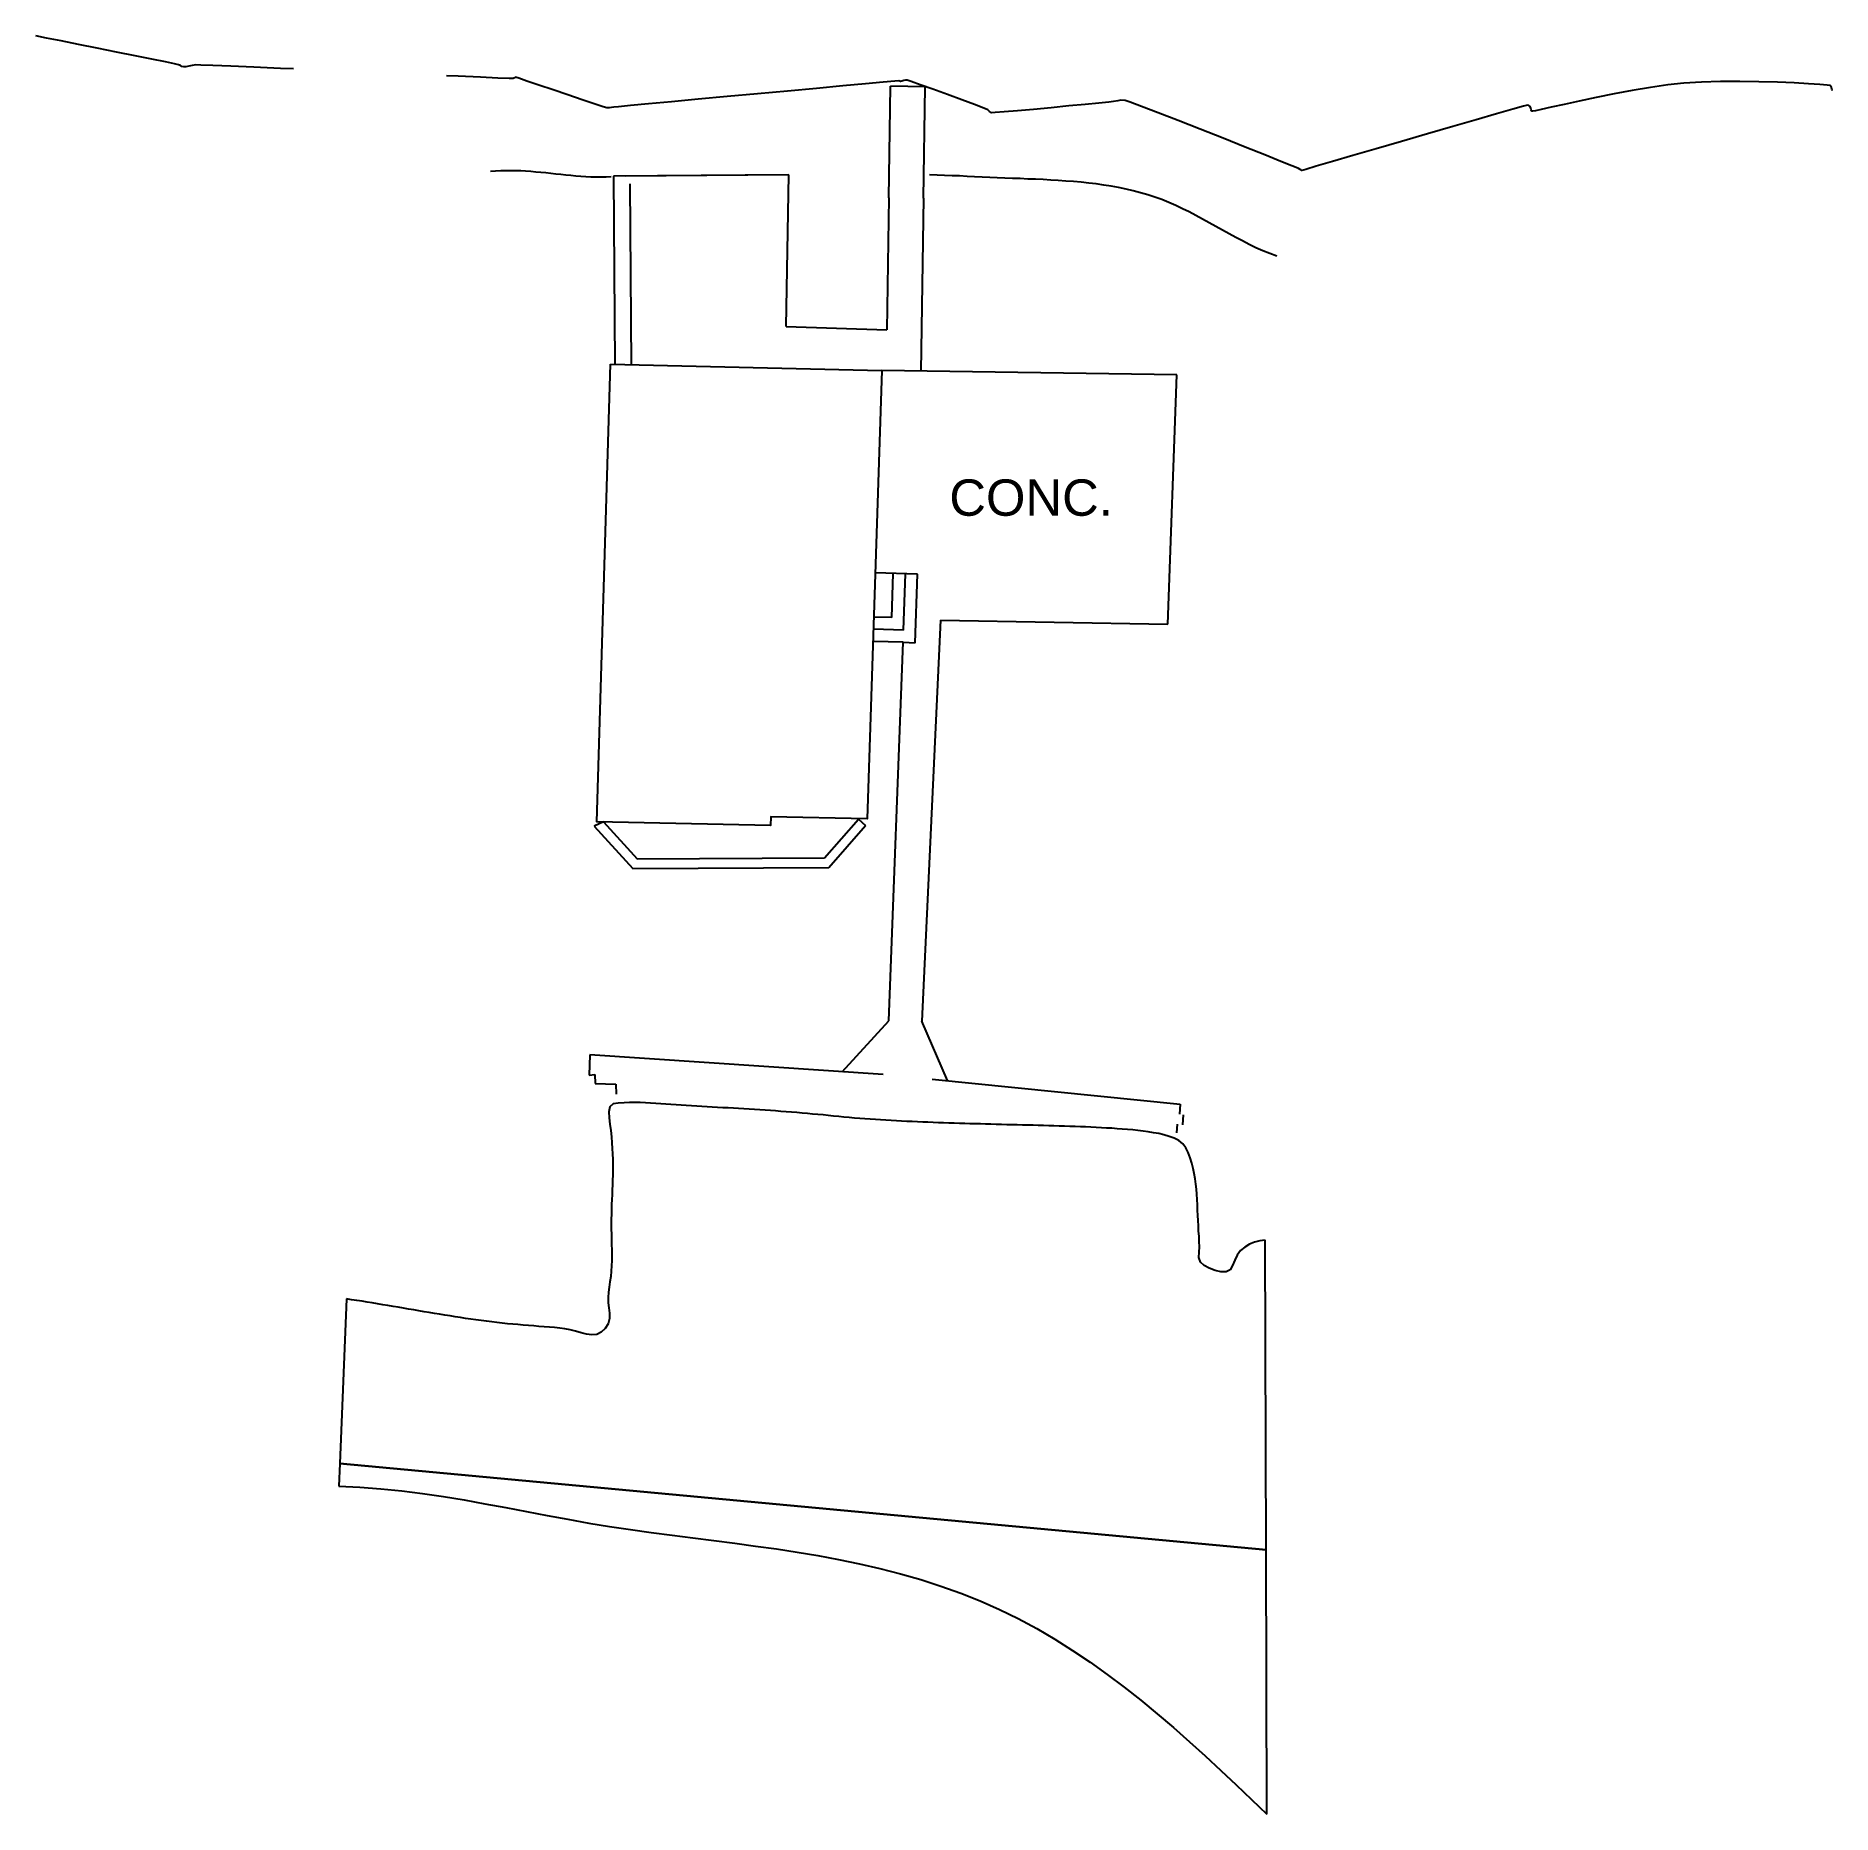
# Model space of a CAD drawing. Extents: x 856525 to 856673, y 436877 to 437023.
import ezdxf

# ---------------------------------------------------------------- set-up
doc = ezdxf.new("R2010")
doc.units = 0
doc.header["$LTSCALE"] = 40
doc.layers.get('0').update_dxf_attribs({"linetype": 'CONTINUOUS'})
for name, color, linetype in [('OHW', 5, 'CONTINUOUS'), ('RIP_RAP', 7, 'CONTINUOUS'), ('STANDARD', 7, 'CONTINUOUS')]:
    doc.layers.add(name, color=color, linetype=linetype)
doc.styles.add('STYLE1', font='arial.ttf', dxfattribs={"height": 3})

msp = doc.modelspace()

# ---------------------------------------------------------------- linework, layer by layer
for p, q in [((856595.03, 437010.09), (856595.17, 437019.3)), ((856598.03, 437019.26), (856595.17, 437019.3)), ((856597.89, 437010.06), (856598.03, 437019.26)), ((856586.76, 437011.98), (856572.29, 437011.88)), ((856572.29, 437011.88), (856572.4, 436996.34)), ((856586.76, 437011.98), (856573.26, 437011.88)), ((856573.78, 436996.31), (856573.68, 437011.23)), ((856586.55, 436999.46), (856586.76, 437011.98)), ((856595.03, 437010.09), (856594.87, 436999.19)), ((856597.89, 437010.06), (856597.68, 436995.78)), ((856586.55, 436999.46), (856594.87, 436999.19)), ((856594.44, 436995.83), (856593.25, 436958.81)), ((856597.39, 436979.01), (856593.9, 436979.12)), ((856595.27, 436975.43), (856595.39, 436979.07)), ((856596.24, 436974.39), (856596.39, 436979.04)), ((856597.2, 436973.36), (856597.39, 436979.01)), ((856595.27, 436975.43), (856593.79, 436975.47)), ((856596.24, 436974.39), (856593.75, 436974.47)), ((856596.2, 436973.4), (856593.72, 436973.47)), ((856596.2, 436973.4), (856597.2, 436973.36)), ((856571.46, 436958.56), (856570.69, 436958.22)), ((856570.69, 436958.22), (856573.89, 436954.71)), ((856571.46, 436958.56), (856574.24, 436955.51)), ((856589.71, 436955.61), (856592.51, 436958.8)), ((856590.07, 436954.81), (856593.11, 436958.28)), ((856592.51, 436958.8), (856593.11, 436958.28)), ((856573.89, 436954.71), (856590.07, 436954.81)), ((856574.24, 436955.51), (856589.71, 436955.61)), ((856570.33, 436939.34), (856570.29, 436937.67)), ((856594.57, 436937.7), (856570.33, 436939.34)), ((856570.29, 436937.67), (856570.76, 436937.7)), ((856570.76, 436937.7), (856570.79, 436936.96)), ((856570.79, 436936.96), (856572.48, 436936.92)), ((856572.48, 436936.92), (856572.51, 436936.09)), ((856598.6, 436937.33), (856619.09, 436935.27)), ((856619.09, 436935.27), (856619.02, 436934.43)), ((856619.29, 436933.56), (856619.35, 436934.39)), ((856618.81, 436932.9), (856618.87, 436933.6))]:
    msp.add_line(p, q)
at = {"color": 252}
for p, q in [((856618.81, 436995.47), (856594.44, 436995.83)), ((856618.07, 436974.89), (856618.81, 436995.47)), ((856599.3, 436975.23), (856597.76, 436942.12)), ((856599.3, 436975.23), (856618.07, 436974.89)), ((856595.03, 436942.15), (856596.2, 436973.4)), ((856591.18, 436937.93), (856595.03, 436942.15)), ((856599.87, 436937.22), (856597.76, 436942.12))]:
    msp.add_line(p, q, dxfattribs=at)
msp.add_lwpolyline([(856572.05, 436996.35), (856594.44, 436995.83), (856593.25, 436958.81), (856585.28, 436958.98), (856585.26, 436958.26), (856570.92, 436958.56)], close=True)
at = {"layer": 'OHW', "color": 5, "flags": 128}
for points in [[(856545.86, 437020.73), (856544.79, 437020.77), (856542.6, 437020.87), (856540.71, 437020.95), (856539.22, 437021.01), (856538.23, 437021.05), (856537.82, 437021.06), (856537.5, 437021.02), (856537.22, 437020.96), (856536.99, 437020.91), (856536.81, 437020.9), (856536.65, 437020.94), (856536.53, 437021.01), (856536.38, 437021.08), (856536.06, 437021.15), (856535.29, 437021.31), (856534.18, 437021.53), (856532.8, 437021.81), (856531.27, 437022.12), (856529.67, 437022.44), (856528.11, 437022.75), (856526.68, 437023.04), (856525.48, 437023.28), (856524.61, 437023.45)], [(856672.9, 437018.96), (856672.9, 437018.99), (856672.88, 437019.06), (856672.85, 437019.2), (856672.75, 437019.35), (856672.5, 437019.39), (856671.89, 437019.44), (856670.95, 437019.5), (856669.77, 437019.57), (856668.39, 437019.63), (856666.87, 437019.67), (856665.28, 437019.69), (856663.68, 437019.68), (856662.12, 437019.64), (856660.67, 437019.55), (856659.35, 437019.41), (856657.91, 437019.2), (856656.41, 437018.95), (856654.9, 437018.67), (856653.42, 437018.37), (856652.03, 437018.07), (856650.78, 437017.8), (856649.71, 437017.56), (856648.88, 437017.38), (856648.41, 437017.28), (856648.2, 437017.24), (856648.13, 437017.23), (856648.11, 437017.23), (856648.08, 437017.26), (856648.05, 437017.34), (856648.02, 437017.49), (856647.99, 437017.64), (856647.88, 437017.71), (856647.75, 437017.74), (856647.42, 437017.65), (856646.54, 437017.4), (856645.2, 437017.02), (856643.52, 437016.53), (856641.58, 437015.97), (856639.49, 437015.36), (856637.35, 437014.74), (856635.26, 437014.13), (856633.33, 437013.57), (856631.65, 437013.08), (856630.32, 437012.7), (856629.45, 437012.44), (856629.13, 437012.35), (856629.05, 437012.41), (856628.98, 437012.44), (856628.84, 437012.52), (856628.66, 437012.6), (856628.3, 437012.74), (856627.4, 437013.1), (856626.07, 437013.63), (856624.44, 437014.28), (856622.63, 437015), (856620.74, 437015.75), (856618.92, 437016.46), (856617.26, 437017.11), (856615.9, 437017.64), (856614.95, 437017.99), (856614.53, 437018.13), (856614.19, 437018.14), (856613.92, 437018.09), (856613.57, 437018.03), (856613.18, 437017.99), (856612.37, 437017.91), (856611.23, 437017.8), (856609.88, 437017.67), (856608.43, 437017.53), (856606.98, 437017.39), (856605.65, 437017.27), (856604.56, 437017.18), (856603.8, 437017.12), (856603.49, 437017.1), (856603.34, 437017.22), (856603.2, 437017.36), (856602.87, 437017.49), (856602.11, 437017.78), (856601.06, 437018.17), (856599.86, 437018.61), (856598.66, 437019.05), (856597.61, 437019.43), (856596.86, 437019.7), (856596.55, 437019.81), (856596.41, 437019.8), (856596.27, 437019.77), (856596.11, 437019.72), (856596, 437019.68), (856595.93, 437019.71), (856595.85, 437019.74), (856595.51, 437019.71), (856594.55, 437019.63), (856593.09, 437019.49), (856591.22, 437019.32), (856589.04, 437019.12), (856586.65, 437018.9), (856584.17, 437018.67), (856581.68, 437018.44), (856579.28, 437018.22), (856577.09, 437018.01), (856575.19, 437017.84), (856573.7, 437017.7), (856572.71, 437017.61), (856572.32, 437017.57), (856572.12, 437017.54), (856571.95, 437017.51), (856571.75, 437017.52), (856571.43, 437017.61), (856570.71, 437017.85), (856569.7, 437018.19), (856568.53, 437018.58), (856567.3, 437019), (856566.14, 437019.4), (856565.15, 437019.73), (856564.47, 437019.96), (856564.21, 437020.04), (856564.11, 437019.99), (856564.01, 437019.93), (856563.68, 437019.94), (856562.74, 437019.98), (856561.31, 437020.04), (856559.46, 437020.12), (856558.51, 437020.16)]]:
    msp.add_lwpolyline(points, dxfattribs=at)
at = {"layer": 'RIP_RAP'}
for points in [[(856572.09, 437011.81), (856571.68, 437011.79), (856571.26, 437011.79), (856570.85, 437011.79), (856570.43, 437011.8), (856570.02, 437011.82), (856569.6, 437011.85), (856569.19, 437011.88), (856568.77, 437011.92), (856568.36, 437011.96), (856567.95, 437012.01), (856567.53, 437012.05), (856567.12, 437012.1), (856566.7, 437012.14), (856566.29, 437012.18), (856565.87, 437012.22), (856565.46, 437012.25), (856565.04, 437012.28), (856564.63, 437012.31), (856564.22, 437012.32), (856563.8, 437012.33), (856563.39, 437012.33), (856562.98, 437012.32), (856562.56, 437012.3), (856562.15, 437012.26)], [(856627.06, 437005.26), (856626.48, 437005.48), (856625.91, 437005.72), (856625.34, 437005.97), (856624.78, 437006.24), (856624.22, 437006.53), (856623.67, 437006.82), (856623.12, 437007.12), (856622.58, 437007.42), (856622.03, 437007.73), (856621.48, 437008.03), (856620.93, 437008.33), (856620.38, 437008.63), (856619.83, 437008.92), (856619.27, 437009.19), (856618.71, 437009.46), (856618.14, 437009.71), (856617.57, 437009.94), (856616.99, 437010.15), (856616.4, 437010.34), (856615.81, 437010.51), (856615.21, 437010.67), (856614.61, 437010.81), (856614, 437010.93), (856613.39, 437011.04), (856612.77, 437011.14), (856612.15, 437011.23), (856611.53, 437011.3), (856610.91, 437011.37), (856610.28, 437011.43), (856609.65, 437011.47), (856609.02, 437011.52), (856608.39, 437011.55), (856607.76, 437011.59), (856607.13, 437011.62), (856606.5, 437011.64), (856605.87, 437011.67), (856605.24, 437011.69), (856604.61, 437011.72), (856603.98, 437011.74), (856603.36, 437011.77), (856602.73, 437011.8), (856602.11, 437011.83), (856601.49, 437011.86), (856600.87, 437011.89), (856600.25, 437011.91), (856599.63, 437011.94), (856599.01, 437011.96), (856598.38, 437011.98)]]:
    msp.add_lwpolyline(points, dxfattribs=at)
at = {"layer": 'STANDARD'}
for points in [[(856626.1, 436924.03), (856625.67, 436923.98), (856625.23, 436923.87), (856624.81, 436923.7), (856624.42, 436923.47), (856624.07, 436923.17), (856623.79, 436922.8), (856623.59, 436922.38), (856623.41, 436921.94), (856623.2, 436921.59), (856622.88, 436921.42), (856622.44, 436921.43), (856621.96, 436921.54), (856621.48, 436921.72), (856621.07, 436921.94), (856620.76, 436922.23), (856620.63, 436922.61), (856620.65, 436923.05), (856620.67, 436923.49), (856620.66, 436923.93), (856620.64, 436924.36), (856620.6, 436924.79), (856620.58, 436925.22), (856620.56, 436925.65), (856620.54, 436926.08), (856620.52, 436926.52), (856620.51, 436926.95), (856620.48, 436927.39), (856620.46, 436927.82), (856620.42, 436928.24), (856620.37, 436928.67), (856620.31, 436929.1), (856620.24, 436929.53), (856620.15, 436929.96), (856620.04, 436930.4), (856619.91, 436930.83), (856619.75, 436931.26), (856619.54, 436931.65), (856619.29, 436931.98), (856618.96, 436932.25), (856618.58, 436932.45), (856618.17, 436932.6), (856617.74, 436932.72), (856617.31, 436932.83), (856616.88, 436932.91), (856616.45, 436932.98), (856616.02, 436933.04), (856615.59, 436933.09), (856615.16, 436933.14), (856614.73, 436933.17), (856614.3, 436933.21), (856613.87, 436933.24), (856613.44, 436933.27), (856613.01, 436933.29), (856612.58, 436933.32), (856612.14, 436933.34), (856611.71, 436933.36), (856611.27, 436933.38), (856610.84, 436933.4), (856610.4, 436933.41), (856609.97, 436933.43), (856609.53, 436933.44), (856609.1, 436933.45), (856608.66, 436933.47), (856608.23, 436933.48), (856607.8, 436933.49), (856607.36, 436933.5), (856606.93, 436933.52), (856606.49, 436933.53), (856606.06, 436933.54), (856605.63, 436933.55), (856605.19, 436933.56), (856604.76, 436933.57), (856604.33, 436933.58), (856603.89, 436933.59), (856603.46, 436933.6), (856603.02, 436933.62), (856602.59, 436933.63), (856602.16, 436933.64), (856601.72, 436933.65), (856601.29, 436933.66), (856600.86, 436933.68), (856600.42, 436933.69), (856599.99, 436933.7), (856599.55, 436933.72), (856599.12, 436933.73), (856598.69, 436933.75), (856598.25, 436933.77), (856597.82, 436933.78), (856597.38, 436933.8), (856596.95, 436933.82), (856596.52, 436933.84), (856596.08, 436933.86), (856595.65, 436933.89), (856595.22, 436933.91), (856594.78, 436933.94), (856594.35, 436933.96), (856593.92, 436933.99), (856593.48, 436934.02), (856593.05, 436934.05), (856592.62, 436934.09), (856592.19, 436934.12), (856591.75, 436934.16), (856591.32, 436934.2), (856590.89, 436934.24), (856590.46, 436934.28), (856590.03, 436934.32), (856589.6, 436934.37), (856589.16, 436934.41), (856588.73, 436934.45), (856588.3, 436934.49), (856587.87, 436934.53), (856587.43, 436934.57), (856586.99, 436934.6), (856586.56, 436934.64), (856586.12, 436934.67), (856585.68, 436934.7), (856585.25, 436934.73), (856584.81, 436934.76), (856584.37, 436934.79), (856583.93, 436934.82), (856583.5, 436934.85), (856583.06, 436934.87), (856582.62, 436934.9), (856582.19, 436934.92), (856581.75, 436934.95), (856581.32, 436934.97), (856580.88, 436935), (856580.45, 436935.02), (856580.02, 436935.05), (856579.59, 436935.07), (856579.16, 436935.1), (856578.73, 436935.12), (856578.3, 436935.15), (856577.88, 436935.18), (856577.46, 436935.21), (856577.04, 436935.24), (856576.62, 436935.27), (856576.2, 436935.3), (856575.78, 436935.33), (856575.36, 436935.35), (856574.94, 436935.37), (856574.5, 436935.39), (856574.07, 436935.39), (856573.62, 436935.39), (856573.16, 436935.38), (856572.69, 436935.35), (856572.26, 436935.28), (856571.99, 436935.04), (856571.91, 436934.64), (856571.93, 436934.14), (856572, 436933.6), (856572.07, 436933.08), (856572.12, 436932.57), (856572.16, 436932.08), (856572.19, 436931.61), (856572.21, 436931.15), (856572.23, 436930.7), (856572.23, 436930.26), (856572.23, 436929.83), (856572.23, 436929.41), (856572.22, 436929), (856572.2, 436928.59), (856572.19, 436928.18), (856572.17, 436927.78), (856572.16, 436927.38), (856572.14, 436926.99), (856572.13, 436926.59), (856572.12, 436926.18), (856572.11, 436925.78), (856572.11, 436925.37), (856572.11, 436924.95), (856572.12, 436924.53), (856572.13, 436924.1), (856572.14, 436923.67), (856572.15, 436923.23), (856572.15, 436922.8), (856572.15, 436922.36), (856572.13, 436921.91), (856572.1, 436921.47), (856572.06, 436921.03), (856572, 436920.6), (856571.93, 436920.16), (856571.87, 436919.73), (856571.84, 436919.29), (856571.84, 436918.87), (856571.9, 436918.44), (856571.97, 436918.01), (856571.97, 436917.57), (856571.84, 436917.13), (856571.6, 436916.74), (856571.28, 436916.43), (856570.91, 436916.26), (856570.5, 436916.22), (856570.06, 436916.27), (856569.61, 436916.39), (856569.16, 436916.52), (856568.71, 436916.63), (856568.28, 436916.72), (856567.85, 436916.77), (856567.43, 436916.82), (856567, 436916.85), (856566.57, 436916.89), (856566.14, 436916.92), (856565.71, 436916.95), (856565.27, 436916.99), (856564.84, 436917.02), (856564.4, 436917.06), (856563.97, 436917.1), (856563.53, 436917.14), (856563.1, 436917.19), (856562.67, 436917.24), (856562.24, 436917.29), (856561.8, 436917.34), (856561.37, 436917.4), (856560.94, 436917.46), (856560.51, 436917.52), (856560.08, 436917.58), (856559.65, 436917.65), (856559.22, 436917.71), (856558.8, 436917.78), (856558.37, 436917.85), (856557.94, 436917.92), (856557.51, 436917.99), (856557.08, 436918.06), (856556.66, 436918.13), (856556.23, 436918.21), (856555.8, 436918.28), (856555.37, 436918.35), (856554.95, 436918.42), (856554.52, 436918.5), (856554.09, 436918.57), (856553.67, 436918.64), (856553.24, 436918.71), (856552.81, 436918.78), (856552.38, 436918.85), (856551.95, 436918.92), (856551.53, 436918.99), (856551.1, 436919.05), (856550.67, 436919.12), (856550.24, 436919.18)], [(856626.17, 436898.46), (856626.1, 436924.03)], [(856550.24, 436919.18), (856549.7, 436905.61)], [(856549.7, 436905.61), (856549.62, 436903.72)], [(856549.7, 436905.61), (856626.17, 436898.46)], [(856626.17, 436898.46), (856549.7, 436905.61)], [(856549.62, 436903.72), (856551.36, 436903.65), (856553.09, 436903.52), (856554.81, 436903.35), (856556.53, 436903.13), (856558.25, 436902.87), (856559.97, 436902.59), (856561.68, 436902.28), (856563.39, 436901.96), (856565.11, 436901.63), (856566.82, 436901.31), (856568.53, 436900.99), (856570.25, 436900.68), (856571.97, 436900.4), (856573.69, 436900.14), (856575.41, 436899.89), (856577.13, 436899.67), (856578.85, 436899.45), (856580.58, 436899.23), (856582.3, 436899.01), (856584.02, 436898.78), (856585.74, 436898.54), (856587.46, 436898.28), (856589.17, 436897.99), (856590.88, 436897.67), (856592.59, 436897.32), (856594.29, 436896.93), (856595.98, 436896.49), (856597.66, 436896.01), (856599.32, 436895.48), (856600.96, 436894.89), (856602.57, 436894.25), (856604.16, 436893.55), (856605.71, 436892.79), (856607.24, 436891.97), (856608.73, 436891.1), (856610.2, 436890.17), (856611.64, 436889.2), (856613.06, 436888.18), (856614.46, 436887.13), (856615.83, 436886.05), (856617.18, 436884.93), (856618.52, 436883.79), (856619.84, 436882.63), (856621.14, 436881.45), (856622.43, 436880.26), (856623.71, 436879.06), (856624.98, 436877.86), (856626.23, 436876.66)], [(856626.23, 436876.66), (856626.17, 436898.46)]]:
    msp.add_lwpolyline(points, dxfattribs=at)

# ---------------------------------------------------------------- texts
at = {"linetype": 'CONTINUOUS', "style": 'STYLE1'}
msp.add_text('CONC.', height=3, dxfattribs=at).set_placement((856600.02, 436983.84))

doc.saveas('drawing.dxf')
